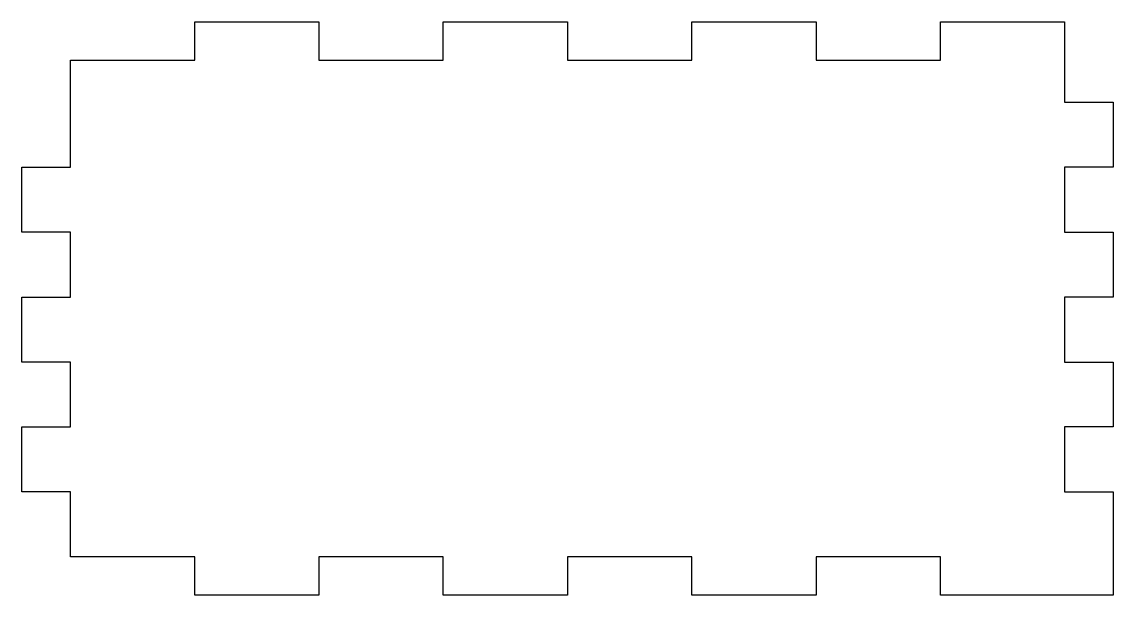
# Model space of a CAD drawing. Header units: millimetres. Extents: x -71 to 72, y -55 to 20.
import ezdxf

# ---------------------------------------------------------------- set-up
doc = ezdxf.new("R2010")
doc.units = ezdxf.units.MM
doc.layers.get('0').update_dxf_attribs({"linetype": 'CONTINUOUS'})

msp = doc.modelspace()

# ---------------------------------------------------------------- linework, layer by layer
msp.add_lwpolyline([(-64.82, 1.35), (-64.82, 15.35), (-48.57, 15.35), (-48.57, 20.35), (-32.32, 20.35), (-32.32, 15.35), (-16.07, 15.35), (-16.07, 20.35), (0.18, 20.35), (0.18, 15.35), (16.43, 15.35), (16.43, 20.35), (32.68, 20.35), (32.68, 15.35), (48.93, 15.35), (48.93, 20.35), (65.18, 20.35), (65.18, 9.85), (71.53, 9.85), (71.53, 1.35), (65.18, 1.35), (65.18, -7.15), (71.53, -7.15), (71.53, -15.65), (65.18, -15.65), (65.18, -24.15), (71.53, -24.15), (71.53, -32.65), (65.18, -32.65), (65.18, -41.15), (71.53, -41.15), (71.53, -54.65), (48.93, -54.65), (48.93, -49.65), (32.68, -49.65), (32.68, -54.65), (16.43, -54.65), (16.43, -49.65), (0.18, -49.65), (0.18, -54.65), (-16.07, -54.65), (-16.07, -49.65), (-32.32, -49.65), (-32.32, -54.65), (-48.57, -54.65), (-48.57, -49.65), (-64.82, -49.65), (-64.82, -41.15), (-71.17, -41.15), (-71.17, -32.65), (-64.82, -32.65), (-64.82, -24.15), (-71.17, -24.15), (-71.17, -15.65), (-64.82, -15.65), (-64.82, -7.15), (-71.17, -7.15), (-71.17, 1.35)], close=True)

doc.saveas('drawing.dxf')
